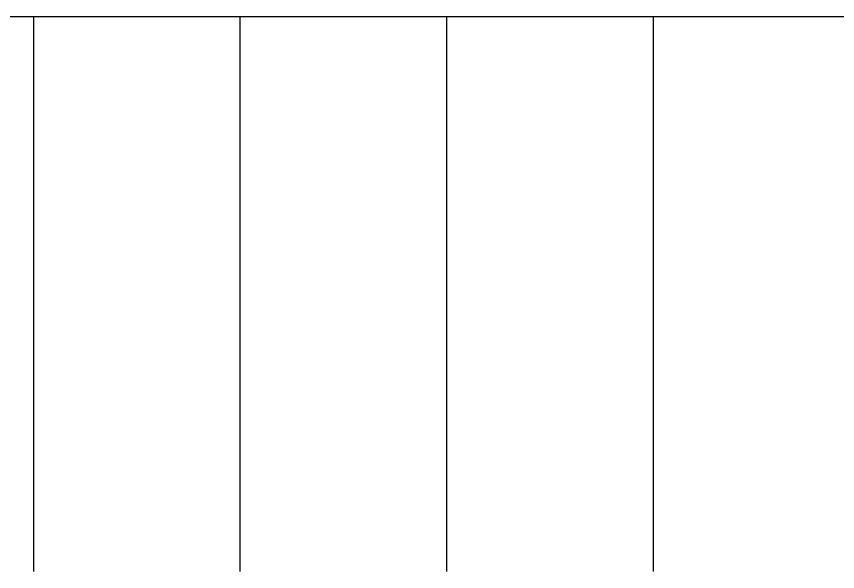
# Model space of a CAD drawing. Header units: millimetres. Extents: x 17046 to 32328, y 18593 to 29476.
# Drawn here: x 17424.4 to 17518.2, y 18901.2 to 18964.6 of the extents above; entities that cross this region are included whole.
import ezdxf

# ---------------------------------------------------------------- set-up
doc = ezdxf.new("R2010")
doc.units = ezdxf.units.MM
doc.header["$LTSCALE"] = 5
doc.layers.add('UNIT', color=6, linetype='Continuous')

msp = doc.modelspace()

# ---------------------------------------------------------------- linework, layer by layer
at = {"layer": 'UNIT'}
for p, q in [((17332.0702, 18964.6004), (17615.2362, 18964.6004)), ((17426.3824, 18964.6004), (17426.3824, 18901.1546)), ((17449.9651, 18964.6004), (17449.9651, 18901.1546)), ((17473.5477, 18964.6004), (17473.5477, 18901.1546)), ((17497.1304, 18964.6004), (17497.1304, 18901.1546))]:
    msp.add_line(p, q, dxfattribs=at)

doc.saveas('drawing.dxf')
